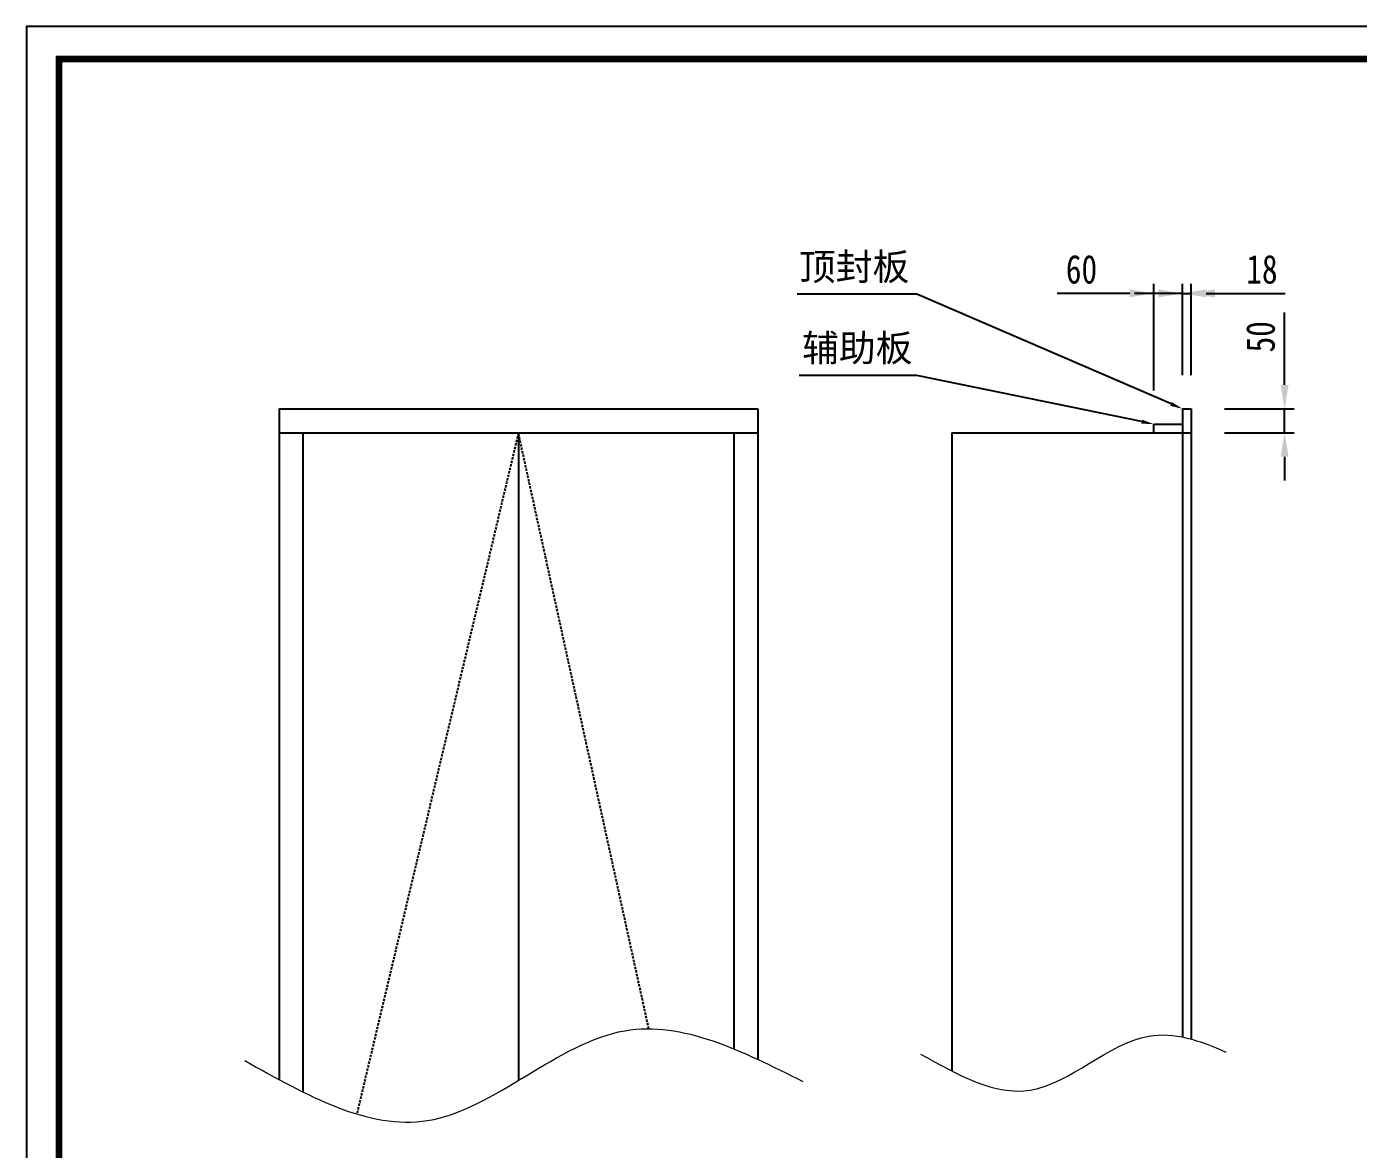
# Model space of a CAD drawing. Header units: millimetres. Extents: x 0 to 1097966, y -63096 to 223085.
# Drawn here: x 337985.2 to 338263.4, y -62515.9 to -62281.4 of the extents above; entities that cross this region are included whole.
import ezdxf
from ezdxf import colors
from ezdxf.entities.mleader import LeaderData, LeaderLine
from ezdxf.math import Vec2, Vec3

# ---------------------------------------------------------------- set-up
doc = ezdxf.new("R2010")
doc.units = ezdxf.units.MM
doc.linetypes.add('DASHED', pattern=[0.75, 0.5, -0.25])
doc.styles.get("Standard").update_dxf_attribs({"font": 'arial.ttf'})
doc.styles.add('TEXT', font='', dxfattribs={"width": 0.8})
doc.styles.add('宋体', font='')
doc.styles.get('TEXT').set_extended_font_data('SimSun')
doc.styles.get('宋体').set_extended_font_data('SimSun')
doc.dimstyles.new('副本 (2) (2) ISO-25', dxfattribs={"dimtxt": 18, "dimasz": 13, "dimexe": 6, "dimexo": 12, "dimgap": 6, "dimtad": 1, "dimtxsty": 'TEXT', "dimcen": 2.5, "dimclrd": 5, "dimclre": 5, "dimclrt": 5, "dimadec": 0, "dimazin": 0, "dimtfac": 1, "dimtmove": 0, "dimatfit": 3, "dimldrblk": 'BOXFILLED', "dimfxl": 1.25, "dimarcsym": 0})

# ---------------------------------------------------------------- blocks, each defined once
blk = doc.blocks.new('*D997')
at = {"color": 5, "lineweight": -2, "transparency": 16777216}
for p, q in [((338248.03, -62356.2), (338248.03, -62341.12)), ((338235.48, -62361.2), (338250.03, -62361.2)), ((338248.03, -62366.2), (338248.03, -62361.2)), ((338235.48, -62366.2), (338250.03, -62366.2)), ((338248.03, -62371.2), (338248.03, -62376.2))]:
    blk.add_line(p, q, dxfattribs=at)
at = {"color": 5, "transparency": 16777216}
for points in [[(338247.2, -62356.2), (338248.87, -62356.2), (338248.03, -62361.2)], [(338247.2, -62371.2), (338248.87, -62371.2), (338248.03, -62366.2)]]:
    blk.add_solid(points, dxfattribs=at)
at = {"layer": 'Defpoints', "color": 0, "transparency": 16777216}
for p in [(338228.48, -62361.2), (338248.03, -62361.2), (338228.48, -62366.2)]:
    blk.add_point(p, dxfattribs=at)
at = {"color": 5, "transparency": 16777216, "insert": (338243.03, -62346.16), "char_height": 6, "attachment_point": 5, "rotation": 90, "style": 'TEXT', "bg_fill": 3, "box_fill_scale": 1.1, "bg_fill_color": 256, "bg_fill_true_color": 13158600, "bg_fill_transparency": 0}
blk.add_mtext('50', dxfattribs=at)
blk = doc.blocks.new('_BoxFilled')
at = {"color": 0, "linetype": 'ByBlock', "lineweight": -2}
blk.add_line((-0.5, 0), (-1, 0), dxfattribs=at)
at = {"color": 0, "linetype": 'ByBlock'}
blk.add_solid([(-0.5, 0.5), (0.5, 0.5), (-0.5, -0.5), (0.5, -0.5)], dxfattribs=at)
blk = doc.blocks.new('*D998')
at = {"color": 5, "lineweight": -2, "transparency": 16777216}
for p, q in [((338220.68, -62357.4), (338220.68, -62335.09)), ((338226.68, -62354.2), (338226.68, -62335.09)), ((338215.68, -62337.09), (338200.52, -62337.09)), ((338226.68, -62337.09), (338220.68, -62337.09)), ((338231.68, -62337.09), (338236.68, -62337.09))]:
    blk.add_line(p, q, dxfattribs=at)
at = {"color": 5, "transparency": 16777216}
for points in [[(338215.68, -62336.26), (338215.68, -62337.93), (338220.68, -62337.09)], [(338231.68, -62336.26), (338231.68, -62337.93), (338226.68, -62337.09)]]:
    blk.add_solid(points, dxfattribs=at)
at = {"layer": 'Defpoints', "color": 0, "transparency": 16777216}
for p in [(338220.68, -62337.09), (338226.68, -62361.2), (338220.68, -62364.4)]:
    blk.add_point(p, dxfattribs=at)
at = {"color": 5, "transparency": 16777216, "insert": (338205.6, -62332.09), "char_height": 6, "attachment_point": 5, "style": 'TEXT', "bg_fill": 3, "box_fill_scale": 1.1, "bg_fill_color": 256, "bg_fill_true_color": 13158600, "bg_fill_transparency": 0}
blk.add_mtext('60', dxfattribs=at)
blk = doc.blocks.new('*D999')
at = {"color": 5, "lineweight": -2, "transparency": 16777216}
for p, q in [((338226.68, -62354.2), (338226.68, -62335.09)), ((338228.48, -62354.2), (338228.48, -62335.09)), ((338221.68, -62337.09), (338216.68, -62337.09)), ((338226.68, -62337.09), (338228.48, -62337.09)), ((338233.48, -62337.09), (338248.13, -62337.09))]:
    blk.add_line(p, q, dxfattribs=at)
at = {"color": 5, "transparency": 16777216}
for points in [[(338221.68, -62336.26), (338221.68, -62337.93), (338226.68, -62337.09)], [(338233.48, -62336.26), (338233.48, -62337.93), (338228.48, -62337.09)]]:
    blk.add_solid(points, dxfattribs=at)
at = {"layer": 'Defpoints', "color": 0, "transparency": 16777216}
for p in [(338228.48, -62337.09), (338226.68, -62361.2), (338228.48, -62361.2)]:
    blk.add_point(p, dxfattribs=at)
at = {"color": 5, "transparency": 16777216, "insert": (338243.3, -62332.09), "char_height": 6, "attachment_point": 5, "style": 'TEXT', "bg_fill": 3, "box_fill_scale": 1.1, "bg_fill_color": 256, "bg_fill_true_color": 13158600, "bg_fill_transparency": 0}
blk.add_mtext('18', dxfattribs=at)

msp = doc.modelspace()

# ---------------------------------------------------------------- linework, layer by layer
for p, q in [((338037.956, -62361.199), (338037.956, -62366.199)), ((338037.956, -62361.199), (338137.956, -62361.199)), ((338137.956, -62361.199), (338137.956, -62366.199)), ((338226.678, -62361.199), (338226.678, -62366.199)), ((338226.678, -62361.199), (338228.478, -62361.199)), ((338228.478, -62361.199), (338228.478, -62366.199)), ((338037.956, -62366.199), (338137.956, -62366.199)), ((338037.956, -62366.199), (338042.956, -62366.199)), ((338132.956, -62366.199), (338137.956, -62366.199)), ((338220.678, -62364.399), (338226.678, -62364.399)), ((338220.678, -62366.199), (338220.678, -62364.399)), ((338220.678, -62366.199), (338228.478, -62366.199))]:
    msp.add_line(p, q)
at = {"color": 251, "true_color": 0x636466}
for p, q in [((338037.956, -62366.199), (338037.956, -62501.305)), ((338042.956, -62366.199), (338042.956, -62503.895)), ((338087.956, -62366.199), (338087.956, -62501.493)), ((338132.956, -62366.199), (338132.956, -62494.873)), ((338137.956, -62366.199), (338137.956, -62497.067)), ((338178.478, -62366.199), (338178.478, -62499.499)), ((338178.478, -62366.199), (338228.478, -62366.199)), ((338226.678, -62366.199), (338226.678, -62492.412)), ((338228.478, -62366.199), (338228.478, -62492.835))]:
    msp.add_line(p, q, dxfattribs=at)
at = {"color": 251, "linetype": 'DASHED', "true_color": 0x636466}
for p, q in [((338087.956, -62366.199), (338054.192, -62508.486)), ((338115.203, -62490.675), (338087.956, -62366.199))]:
    msp.add_line(p, q, dxfattribs=at)
msp.add_lwpolyline([(337985.218, -62682.333), (338552.218, -62682.333), (338552.218, -62281.383), (337985.218, -62281.383)], close=True)
at = {"const_width": 1.35}
msp.add_lwpolyline([(337991.968, -62675.583), (338545.468, -62675.583), (338545.468, -62288.133), (337991.968, -62288.133)], close=True, dxfattribs=at)
at = {"color": 251, "lineweight": 13, "true_color": 0x636466}
msp.add_spline([(338030.782, -62497.326), (338068.984, -62509.846), (338110.215, -62491.08), (338147.363, -62501.687)], degree=3, dxfattribs=at)
msp.add_open_spline([(338171.996, -62495.97), (338179.747, -62500.329), (338196.23, -62509.602), (338216.14, -62488.473), (338230.286, -62493.07), (338235.746, -62495.559)], degree=3, knots=[0, 0, 0, 0, 40.2019111, 85.5025586, 113.5472394, 113.5472394, 113.5472394, 113.5472394], dxfattribs=at)

# ---------------------------------------------------------------- texts
at = {"color": 252, "true_color": 0x939598, "char_height": 5.6345, "width": 42.1232, "attachment_point": 4, "style": '宋体'}
for s, insert in [('顶封板', (338146.562, -62331.845)), ('辅助板', (338147.23, -62348.806))]:
    msp.add_mtext(s, dxfattribs=dict(at, insert=insert))

# ---------------------------------------------------------------- next in the draw order: dimensions: what is measured, and where the dimension line sits
dim = msp.add_linear_dim(base=(338248.034, -62361.199), p1=(338228.478, -62366.199), p2=(338228.478, -62361.199), angle=90, text='50', dimstyle='副本 (2) (2) ISO-25', override={"dimtxt": 6, "dimasz": 5, "dimexe": 2, "dimexo": 7, "dimgap": 2, "dimfxl": 90, "dimfxlon": 1, "dimtfill": 1, "dimarcsym": 1})
dim.commit()
dim.dimension.update_dxf_attribs({"geometry": '*D997', "text_midpoint": (338243.034, -62346.159)})

# ---------------------------------------------------------------- next in the draw order: dimensions: what is measured, and where the dimension line sits
dim = msp.add_linear_dim(base=(338220.678, -62337.094), p1=(338226.678, -62361.199), p2=(338220.678, -62364.399), text='60', dimstyle='副本 (2) (2) ISO-25', override={"dimtxt": 6, "dimasz": 5, "dimexe": 2, "dimexo": 7, "dimgap": 2, "dimfxl": 90, "dimfxlon": 1, "dimtfill": 1, "dimarcsym": 1})
dim.commit()
dim.dimension.update_dxf_attribs({"geometry": '*D998', "text_midpoint": (338205.598, -62332.094)})

# ---------------------------------------------------------------- next in the draw order: dimensions: what is measured, and where the dimension line sits
dim = msp.add_linear_dim(base=(338228.478, -62337.094), p1=(338226.678, -62361.199), p2=(338228.478, -62361.199), text='18', dimstyle='副本 (2) (2) ISO-25', override={"dimtxt": 6, "dimasz": 5, "dimexe": 2, "dimexo": 7, "dimgap": 2, "dimfxl": 90, "dimfxlon": 1, "dimtfill": 1, "dimarcsym": 1})
dim.commit()
dim.dimension.update_dxf_attribs({"geometry": '*D999', "text_midpoint": (338243.305, -62332.094)})

# ---------------------------------------------------------------- next in the draw order: leaders
at = {"color": 251, "true_color": 0x636466}
ml = msp.add_multileader_mtext('Standard', dxfattribs=at)
ml.set_content('', color=(99, 100, 102))
ml.set_leader_properties()
ml.build(insert=Vec2(0, 0))
ml.multileader.update_dxf_attribs({"arrow_head_size": 2.56})
ctx = ml.context
ctx.base_point, ctx.char_height, ctx.arrow_head_size, ctx.landing_gap_size, ctx.plane_origin = Vec3(338143.646, -62337.279), 2.56, 2.56, 1.28, Vec3(338201.835, -62352.644)
ctx.text_align_type = 2
notes = []
notes.append((ctx, [(0, (1, 1, 0), (338171.205, -62337.279), (-1, 0), 24.999, [(0, [(338226.678, -62361.199)], 0, [])])]))
ctx.mtext.insert, ctx.mtext.alignment, ctx.mtext.flow_direction = Vec3(338144.926, -62335.999), 3, 5
ml = msp.add_multileader_mtext('Standard', dxfattribs=at)
ml.set_content('', color=(99, 100, 102))
ml.set_leader_properties()
ml.build(insert=Vec2(0, 0))
ml.multileader.update_dxf_attribs({"arrow_head_size": 2.56})
ctx = ml.context
ctx.base_point, ctx.char_height, ctx.arrow_head_size, ctx.landing_gap_size, ctx.plane_origin = Vec3(338144.022, -62354.24), 2.56, 2.56, 1.28, Vec3(338201.835, -62369.605)
ctx.text_align_type = 2
notes.append((ctx, [(0, (1, 1, 0), (338171.205, -62354.24), (-1, 0), 24.623, [(0, [(338220.678, -62364.399)], 0, [])])]))
ctx.mtext.insert, ctx.mtext.alignment, ctx.mtext.flow_direction = Vec3(338145.302, -62352.96), 3, 5
for ctx, leaders in notes:
    for number, flags, end, landing, length, lines in leaders:
        leader = LeaderData()
        leader.index, (leader.has_last_leader_line, leader.has_dogleg_vector, leader.attachment_direction) = number, flags
        leader.last_leader_point, leader.dogleg_vector, leader.dogleg_length = Vec3(end), Vec3(landing), length
        for number, points, colour, breaks in lines:
            line = LeaderLine()
            line.index, line.vertices, line.color, line.breaks = number, Vec3.list(points), colors.encode_raw_color(colour), breaks
            leader.lines.append(line)
        ctx.leaders.append(leader)

doc.saveas('drawing.dxf')
